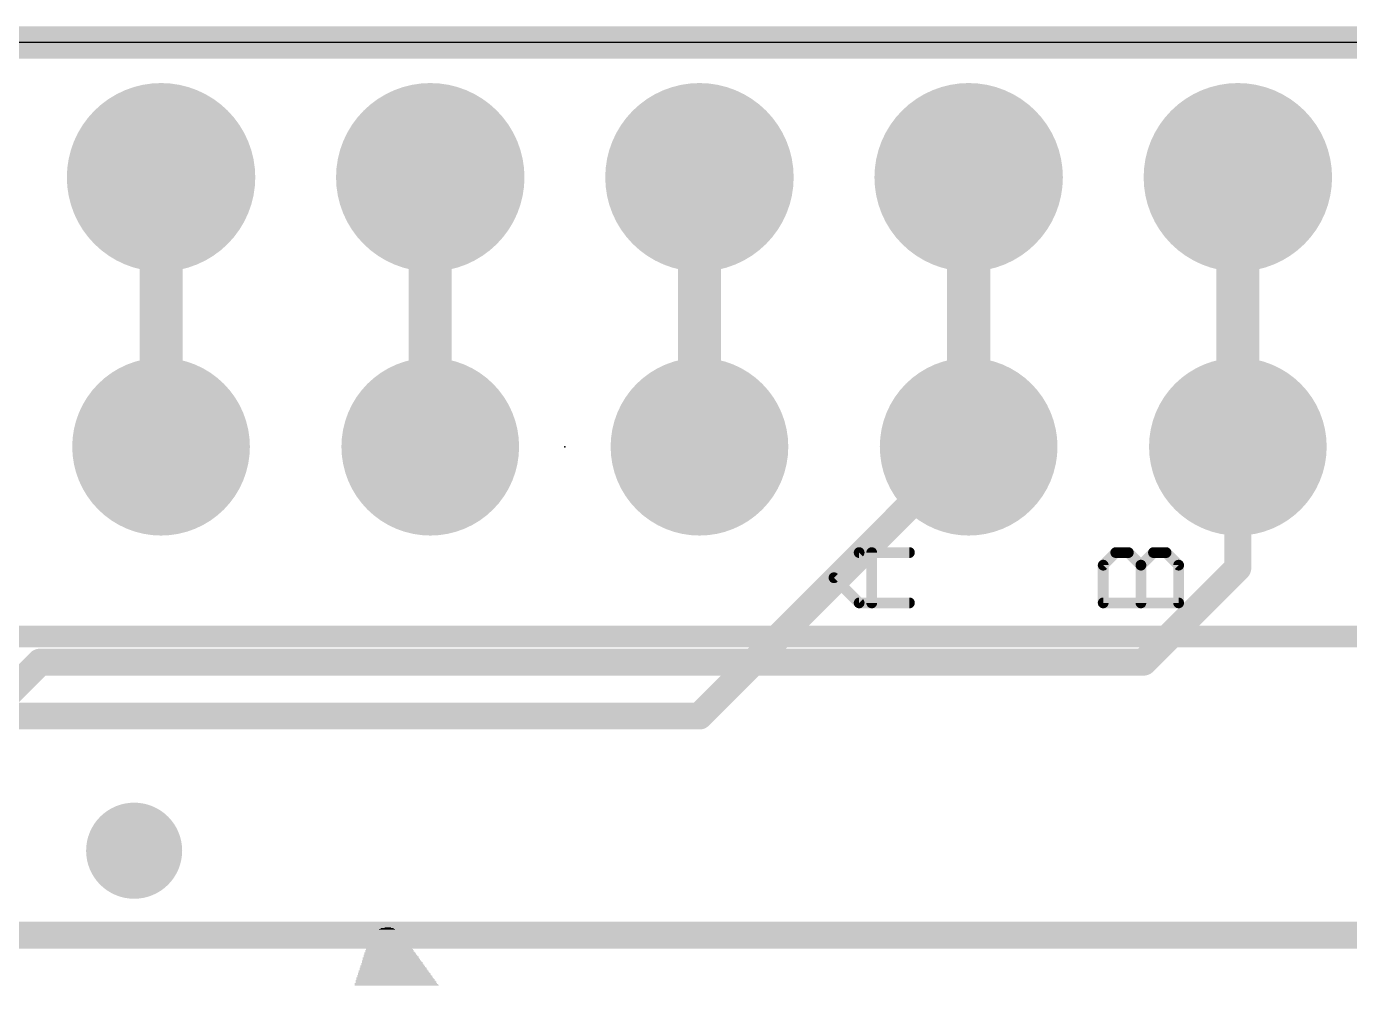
# Model space of a CAD drawing. Extents: x -0.2 to 51, y -0.2 to 23.
# Drawn here: x 25.4 to 37.88, y 13.97 to 23.01 of the extents above; entities that cross this region are included whole.
import ezdxf

# ---------------------------------------------------------------- set-up
doc = ezdxf.new("R2010")
doc.units = 0
for name, color, linetype in [('1', 12, 'CONTINUOUS'), ('16', 132, 'CONTINUOUS'), ('17', 110, 'CONTINUOUS'), ('18', 110, 'CONTINUOUS'), ('20', 53, 'CONTINUOUS'), ('21', 40, 'CONTINUOUS'), ('22', 6, 'CONTINUOUS'), ('23', 53, 'CONTINUOUS')]:
    doc.layers.add(name, color=color, linetype=linetype)

# ---------------------------------------------------------------- blocks, each defined once
blk = doc.blocks.new('ROUNDP')
at = {"const_width": 0.5}
blk.add_lwpolyline([(0, -0.25, 1), (0, 0.25, 1), (0, -0.25)], format="xyb", dxfattribs=at)
blk = doc.blocks.new('RECT')
blk.add_solid([(-0.5, -0.5), (0.5, -0.5), (-0.5, 0.5), (0.5, 0.5)])
blk = doc.blocks.new('ROUNDV')
at = {"const_width": 0.5}
blk.add_lwpolyline([(0, -0.25, 1), (0, 0.25, 1), (0, -0.25)], format="xyb", dxfattribs=at)

msp = doc.modelspace()

# ---------------------------------------------------------------- linework, layer by layer
at = {"layer": '1'}
for points, const_width in [([(50.8, 22.86), (0, 22.86)], 0.3048), ([(36.83, 17.907), (36.83, 19.05)], 0.254), ([(35.941, 17.018), (36.83, 17.907)], 0.254), ([(17.653, 9.144), (25.527, 17.018)], 0.254), ([(25.527, 17.018), (35.941, 17.018)], 0.254)]:
    msp.add_lwpolyline(points, dxfattribs=dict(at, const_width=const_width))
at = {"layer": '1', "const_width": 0.127}
for points in [[(36.8935, 19.05, 1), (36.7665, 19.05)], [(36.8749, 17.8621, 1), (36.7851, 17.9519)], [(36.7665, 17.907, 1), (36.8935, 17.907)], [(25.527, 17.0815, 1), (25.527, 16.9545)], [(25.5719, 16.9731, 1), (25.4821, 17.0629)], [(35.8961, 17.0629, 1), (35.9859, 16.9731)], [(35.941, 16.9545, 1), (35.941, 17.0815)]]:
    msp.add_lwpolyline(points, format="xyb", dxfattribs=at)
at = {"layer": '16'}
for points, const_width in [([(50.8, 22.86), (0, 22.86)], 0.3048), ([(26.67, 19.05), (26.67, 21.59)], 0.4064), ([(29.21, 19.05), (29.21, 21.59)], 0.4064), ([(31.75, 19.05), (31.75, 21.59)], 0.4064), ([(34.29, 19.05), (34.29, 21.59)], 0.4064), ([(36.83, 19.05), (36.83, 21.59)], 0.4064), ([(34.29, 19.05), (31.75, 16.51)], 0.254), ([(31.75, 16.51), (8.636, 16.51)], 0.254), ([(19.338, 14.444), (41.404, 14.444)], 0.254)]:
    msp.add_lwpolyline(points, dxfattribs=dict(at, const_width=const_width))
for points, const_width in [([(26.7716, 21.59, 1), (26.5684, 21.59)], 0.2032), ([(29.3116, 21.59, 1), (29.1084, 21.59)], 0.2032), ([(31.8516, 21.59, 1), (31.6484, 21.59)], 0.2032), ([(34.3916, 21.59, 1), (34.1884, 21.59)], 0.2032), ([(36.9316, 21.59, 1), (36.7284, 21.59)], 0.2032), ([(26.5684, 19.05, 1), (26.7716, 19.05)], 0.2032), ([(29.1084, 19.05, 1), (29.3116, 19.05)], 0.2032), ([(31.6484, 19.05, 1), (31.8516, 19.05)], 0.2032), ([(34.1884, 19.05, 1), (34.3916, 19.05)], 0.2032), ([(34.3349, 19.0051, 1), (34.2451, 19.0949)], 0.127), ([(36.7284, 19.05, 1), (36.9316, 19.05)], 0.2032), ([(31.7051, 16.5549, 1), (31.7949, 16.4651)], 0.127), ([(31.75, 16.4465, 1), (31.75, 16.5735)], 0.127)]:
    msp.add_lwpolyline(points, format="xyb", dxfattribs=dict(at, const_width=const_width))
at = {"layer": '20'}
msp.add_line((48.26, 22.86), (2.54, 22.86), dxfattribs=at)
msp.add_line((48.26, 22.86), (2.54, 22.86), dxfattribs=at)
at = {"layer": '21'}
for points, const_width in [([(33.0194, 17.8141), (33.2567, 18.0513)], 0.1016), ([(33.2567, 18.0513), (33.7312, 18.0513)], 0.1016), ([(33.3753, 17.5768), (33.3753, 18.0513)], 0.1016), ([(35.5594, 17.9327), (35.678, 18.0513)], 0.1016), ([(35.678, 18.0513), (35.7967, 18.0513)], 0.1016), ([(35.7967, 18.0513), (35.9153, 17.9327)], 0.1016), ([(35.9153, 17.9327), (36.0339, 18.0513)], 0.1016), ([(36.0339, 18.0513), (36.1526, 18.0513)], 0.1016), ([(36.1526, 18.0513), (36.2712, 17.9327)], 0.1016), ([(35.5594, 17.5768), (35.5594, 17.9327)], 0.1016), ([(35.9153, 17.5768), (35.9153, 17.9327)], 0.1016), ([(36.2712, 17.9327), (36.2712, 17.5768)], 0.1016), ([(33.2567, 17.5768), (33.0194, 17.8141)], 0.1016), ([(33.7312, 17.5768), (33.2567, 17.5768)], 0.1016), ([(36.2712, 17.5768), (35.5594, 17.5768)], 0.1016), ([(43.434, 17.259), (13.434, 17.259)], 0.2032)]:
    msp.add_lwpolyline(points, dxfattribs=dict(at, const_width=const_width))
at = {"layer": '21', "const_width": 0.0508}
for points in [[(33.2567, 18.0767, 1), (33.2567, 18.0259)], [(33.2746, 18.0334, 1), (33.2387, 18.0693)], [(33.4007, 18.0513, 1), (33.3499, 18.0513)], [(33.7312, 18.0259, 1), (33.7312, 18.0767)], [(35.678, 18.0767, 1), (35.678, 18.0259)], [(35.696, 18.0334, 1), (35.6601, 18.0693)], [(35.8146, 18.0693, 1), (35.7787, 18.0334)], [(35.7967, 18.0259, 1), (35.7967, 18.0767)], [(36.0339, 18.0767, 1), (36.0339, 18.0259)], [(36.0519, 18.0334, 1), (36.016, 18.0693)], [(36.1705, 18.0693, 1), (36.1346, 18.0334)], [(36.1526, 18.0259, 1), (36.1526, 18.0767)], [(35.5848, 17.9327, 1), (35.534, 17.9327)], [(35.9407, 17.9327, 1), (35.8899, 17.9327)], [(36.2966, 17.9327, 1), (36.2458, 17.9327)], [(33.0374, 17.832, 1), (33.0014, 17.7961)], [(33.0014, 17.832, 1), (33.0374, 17.7961)], [(35.5414, 17.9507, 1), (35.5774, 17.9147)], [(35.8973, 17.9507, 1), (35.9333, 17.9147)], [(35.8973, 17.9147, 1), (35.9333, 17.9507)], [(36.2532, 17.9147, 1), (36.2892, 17.9507)], [(33.2567, 17.6022, 1), (33.2567, 17.5514)], [(33.2387, 17.5588, 1), (33.2746, 17.5948)], [(33.3499, 17.5768, 1), (33.4007, 17.5768)], [(33.7312, 17.5514, 1), (33.7312, 17.6022)], [(35.5594, 17.6022, 1), (35.5594, 17.5514)], [(35.534, 17.5768, 1), (35.5848, 17.5768)], [(35.8899, 17.5768, 1), (35.9407, 17.5768)], [(36.2458, 17.5768, 1), (36.2966, 17.5768)], [(36.2712, 17.5514, 1), (36.2712, 17.6022)]]:
    msp.add_lwpolyline(points, format="xyb", dxfattribs=at)
at = {"layer": '23'}
msp.add_point((30.48, 19.05), dxfattribs=at)

# ---------------------------------------------------------------- block references
at = {"layer": '17', "xscale": 1.778, "yscale": 1.778}
for p in [(26.67, 21.59), (26.67, 21.59), (29.21, 21.59), (29.21, 21.59), (31.75, 21.59), (31.75, 21.59), (34.29, 21.59), (34.29, 21.59), (36.83, 21.59), (36.83, 21.59)]:
    msp.add_blockref('ROUNDP', p, dxfattribs=at)
at = {"layer": '17', "xscale": 1.6764, "yscale": 1.6764, "rotation": 90}
for p in [(26.67, 19.05), (26.67, 19.05), (29.21, 19.05), (29.21, 19.05), (31.75, 19.05), (31.75, 19.05), (34.29, 19.05), (34.29, 19.05), (36.83, 19.05), (36.83, 19.05)]:
    msp.add_blockref('ROUNDP', p, dxfattribs=at)
at = {"layer": '18', "xscale": 0.9064, "yscale": 0.9064}
msp.add_blockref('ROUNDV', (26.416, 15.24), dxfattribs=at)
msp.add_blockref('ROUNDV', (26.416, 15.24), dxfattribs=at)
at = {"layer": '22', "rotation": 180}
for p, xscale, yscale in [((28.7985, 14.4831), 0.2058, 0.0076), ((28.8024, 14.4907), 0.1829, 0.0076), ((28.8023, 14.4983), 0.1524, 0.0076), ((28.8024, 14.506), 0.1219, 0.0077), ((28.81, 14.5136), 0.0609, 0.0076), ((28.8099, 14.3688), 0.381, 0.0076), ((28.8138, 14.3612), 0.3887, 0.0076), ((28.8176, 14.3536), 0.3963, 0.0077), ((28.81, 14.384), 0.3657, 0.0076), ((28.8138, 14.3764), 0.3733, 0.0076), ((28.8062, 14.4069), 0.3429, 0.0076), ((28.8062, 14.3993), 0.3429, 0.0076), ((28.81, 14.3917), 0.3505, 0.0077), ((28.8023, 14.4221), 0.32, 0.0076), ((28.8062, 14.4145), 0.3277, 0.0076), ((28.8023, 14.4298), 0.3048, 0.0077), ((28.8023, 14.445), 0.2896, 0.0076), ((28.8023, 14.4374), 0.2896, 0.0076), ((28.8024, 14.4526), 0.2743, 0.0076), ((28.8024, 14.4602), 0.2591, 0.0076), ((28.8023, 14.4679), 0.2438, 0.0077), ((28.8023, 14.4755), 0.2286, 0.0076), ((28.8366, 14.2316), 0.5258, 0.0076), ((28.8328, 14.2545), 0.503, 0.0076), ((28.8366, 14.2469), 0.5106, 0.0076), ((28.8404, 14.2393), 0.5182, 0.0077), ((28.829, 14.2774), 0.48, 0.0077), ((28.8328, 14.2697), 0.4876, 0.0076), ((28.8328, 14.2621), 0.4876, 0.0076), ((28.8252, 14.3002), 0.4572, 0.0076), ((28.8252, 14.2926), 0.4572, 0.0076), ((28.829, 14.285), 0.4648, 0.0076), ((28.8252, 14.3078), 0.442, 0.0076), ((28.8214, 14.3231), 0.4343, 0.0076), ((28.8214, 14.3155), 0.4343, 0.0077), ((28.8138, 14.3459), 0.4039, 0.0076), ((28.8176, 14.3383), 0.4115, 0.0076), ((28.8214, 14.3307), 0.4191, 0.0076), ((28.8633, 14.1097), 0.6553, 0.0076), ((28.8595, 14.1326), 0.6325, 0.0076), ((28.8595, 14.125), 0.6325, 0.0077), ((28.8633, 14.1173), 0.6401, 0.0076), ((28.8557, 14.1478), 0.6096, 0.0076), ((28.8595, 14.1402), 0.6172, 0.0076), ((28.8519, 14.1554), 0.6019, 0.0076), ((28.8481, 14.1783), 0.5791, 0.0076), ((28.8519, 14.1707), 0.5867, 0.0076), ((28.8557, 14.1631), 0.5943, 0.0077), ((28.8443, 14.2012), 0.5563, 0.0077), ((28.8481, 14.1935), 0.5639, 0.0076), ((28.8519, 14.1859), 0.5715, 0.0076), ((28.8404, 14.224), 0.5334, 0.0076), ((28.8442, 14.2164), 0.541, 0.0076), ((28.8442, 14.2088), 0.541, 0.0076), ((28.8862, 13.9878), 0.7773, 0.0076), ((28.89, 13.9802), 0.7849, 0.0076), ((28.8785, 14.0183), 0.7468, 0.0076), ((28.8823, 14.0107), 0.7544, 0.0077), ((28.8861, 14.003), 0.762, 0.0076), ((28.8861, 13.9954), 0.762, 0.0076), ((28.8748, 14.0411), 0.7239, 0.0076), ((28.8786, 14.0335), 0.7315, 0.0076), ((28.8824, 14.0259), 0.7391, 0.0076), ((28.8709, 14.064), 0.701, 0.0076), ((28.8747, 14.0564), 0.7086, 0.0076), ((28.8747, 14.0488), 0.7086, 0.0077), ((28.8671, 14.0869), 0.6782, 0.0077), ((28.8709, 14.0792), 0.6858, 0.0076), ((28.8709, 14.0716), 0.6858, 0.0076), ((28.8671, 14.0945), 0.663, 0.0076), ((28.8633, 14.1021), 0.6553, 0.0076), ((28.8938, 13.9726), 0.7925, 0.0077)]:
    msp.add_blockref('RECT', p, dxfattribs=dict(at, xscale=xscale, yscale=yscale))

doc.saveas('drawing.dxf')
